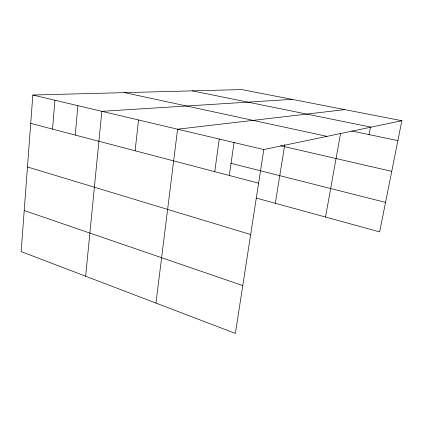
<?xml version="1.0" encoding="UTF-8"?>
<svg xmlns="http://www.w3.org/2000/svg" width="423" height="423" viewBox="0 0 423 423"><rect width="100%" height="100%" fill="white"/><g stroke="black" fill="none" stroke-linecap="round" stroke-linejoin="round"><path stroke-width="0.63" d="M401.85 120.714L241.681 89.576L32.835 95.022L21.15 251.59L235.378 333.424L263.804 149.562L401.85 120.714L379.658 231.883L256.407 198.112M52.542 129.115L54.916 100.235M75.252 135.074L77.901 105.665M85.642 276.224L101.837 111.318L292.082 99.373M135.117 150.778L138.533 119.979M155.96 303.085L177.591 129.205L344.84 109.631M214.731 171.664L219.262 139.045M229.298 175.513L234.078 142.329M275.304 203.289L284.764 144.698M325.536 217.052L340.573 133.372M369.083 134.599L370.516 127.037M192.317 90.86L371.05 127.154M351.693 130.977L397.879 140.605M124.595 92.626L327.016 136.354M280.703 145.782L391.74 171.363M32.835 95.022L263.804 149.562M231.048 163.357L385.549 202.395M30.72 123.389L258.612 183.175M27.469 166.958L250.67 234.538M24.217 210.527L242.776 285.588"/></g></svg>
